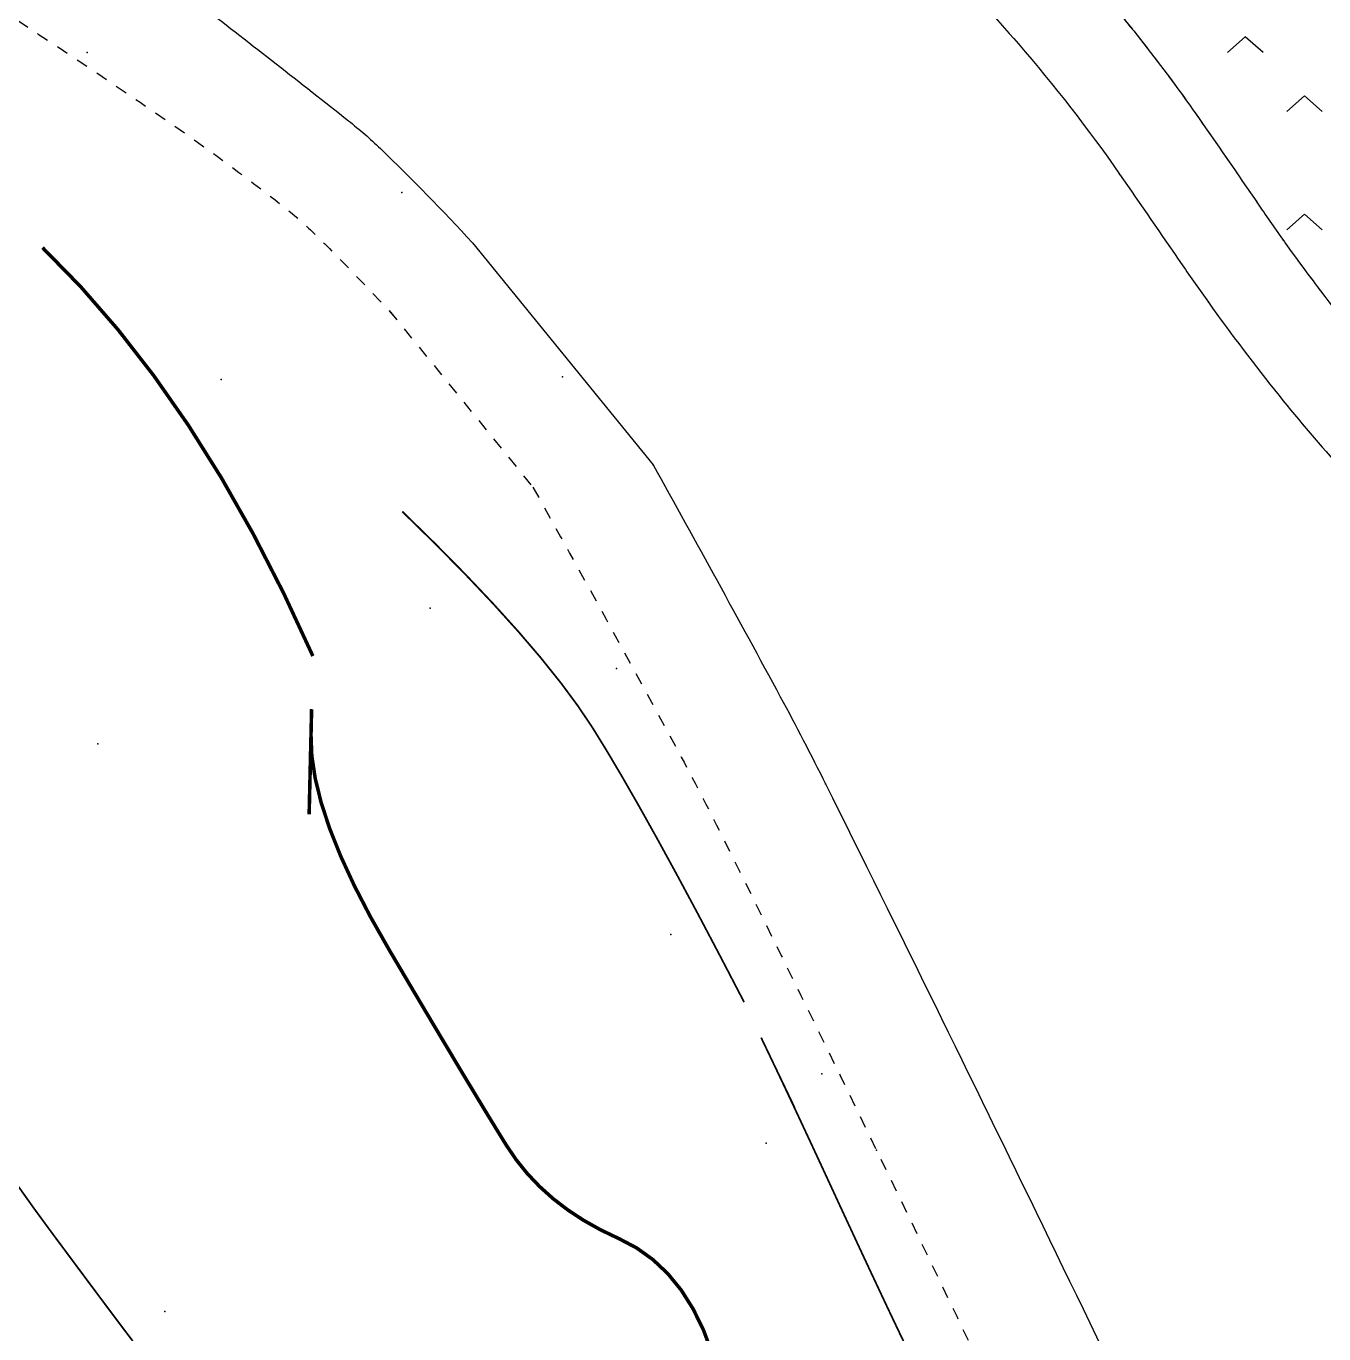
# Model space of a CAD drawing. Extents: x 940 to 1495, y 832 to 1212.
# Drawn here: x 1314.4 to 1369.3, y 941.9 to 997.2 of the extents above; entities that cross this region are included whole.
import ezdxf

# ---------------------------------------------------------------- set-up
doc = ezdxf.new("R2010")
doc.units = 0
doc.header["$LTSCALE"] = 0.5
doc.header["$PDSIZE"] = 0.2
doc.linetypes.add('X6', pattern=[2, 1, -1])
doc.layers.get('0').update_dxf_attribs({"linetype": 'CONTINUOUS'})
for name, color, linetype in [('DGX', 2, 'CONTINUOUS'), ('DLSS', 4, 'CONTINUOUS'), ('SXSS', 5, 'CONTINUOUS'), ('ZBTZ', 3, 'CONTINUOUS'), ('ZDH', 1, 'CONTINUOUS')]:
    doc.layers.add(name, color=color, linetype=linetype)

# ---------------------------------------------------------------- blocks, each defined once
blk = doc.blocks.new('gc211')
for p, q in [((0, 0), (-1.5, -1.32)), ((1.5, -1.32), (0, 0))]:
    blk.add_line(p, q)

msp = doc.modelspace()

# ---------------------------------------------------------------- linework, layer by layer
at = {"layer": 'DGX', "color": 3, "linetype": 'Continuous', "const_width": 0.15, "flags": 128}
for points in [[(1315.113, 987.835), (1316.735, 986.175), (1318.303, 984.371), (1319.815, 982.426), (1321.272, 980.339), (1322.673, 978.109), (1324.02, 975.737), (1325.311, 973.222), (1326.547, 970.566)], [(1315.113, 987.835), (1316.735, 986.175), (1318.303, 984.371), (1319.815, 982.426), (1321.272, 980.339), (1322.673, 978.109), (1324.02, 975.737), (1325.311, 973.222), (1326.547, 970.566)], [(1315.113, 987.835), (1316.735, 986.175), (1318.303, 984.371), (1319.815, 982.426), (1321.272, 980.339), (1322.673, 978.109), (1324.02, 975.737), (1325.311, 973.222), (1326.547, 970.566)], [(1315.113, 987.835), (1316.735, 986.175), (1318.303, 984.371), (1319.815, 982.426), (1321.272, 980.339), (1322.673, 978.109), (1324.02, 975.737), (1325.311, 973.222), (1326.547, 970.566)], [(1315.113, 987.835), (1316.735, 986.175), (1318.303, 984.371), (1319.815, 982.426), (1321.272, 980.339), (1322.673, 978.109), (1324.02, 975.737), (1325.311, 973.222), (1326.547, 970.566)], [(1315.113, 987.835), (1316.735, 986.175), (1318.303, 984.371), (1319.815, 982.426), (1321.272, 980.339), (1322.673, 978.109), (1324.02, 975.737), (1325.311, 973.222), (1326.547, 970.566)], [(1343.439, 941.072), (1343.067, 942.063), (1342.63, 942.955), (1342.129, 943.749), (1341.563, 944.443), (1340.932, 945.04), (1340.237, 945.537), (1339.478, 945.936), (1338.71, 946.303), (1337.993, 946.706), (1337.325, 947.145), (1336.706, 947.62), (1336.138, 948.131), (1335.618, 948.678), (1335.149, 949.261), (1334.729, 949.879), (1334.306, 950.566), (1333.826, 951.351), (1333.29, 952.236), (1332.698, 953.221), (1332.05, 954.304), (1331.346, 955.487), (1330.586, 956.769), (1329.769, 958.151), (1328.978, 959.545), (1328.295, 960.865), (1327.721, 962.11), (1327.254, 963.281), (1326.895, 964.378), (1326.645, 965.4), (1326.502, 966.348), (1326.468, 967.221), (1326.484, 967.9), (1326.493, 968.266), (1326.494, 968.319), (1326.488, 968.057), (1326.474, 967.482), (1326.453, 966.594), (1326.425, 965.392), (1326.39, 963.876)], [(1343.439, 941.072), (1343.067, 942.063), (1342.63, 942.955), (1342.129, 943.749), (1341.563, 944.443), (1340.932, 945.04), (1340.237, 945.537), (1339.478, 945.936), (1338.71, 946.303), (1337.993, 946.706), (1337.325, 947.145), (1336.706, 947.62), (1336.138, 948.131), (1335.618, 948.678), (1335.149, 949.261), (1334.729, 949.879), (1334.306, 950.566), (1333.826, 951.351), (1333.29, 952.236), (1332.698, 953.221), (1332.05, 954.304), (1331.346, 955.487), (1330.586, 956.769), (1329.769, 958.151), (1328.978, 959.545), (1328.295, 960.865), (1327.721, 962.11), (1327.254, 963.281), (1326.895, 964.378), (1326.645, 965.4), (1326.502, 966.348), (1326.468, 967.221), (1326.484, 967.9), (1326.493, 968.266), (1326.494, 968.319), (1326.488, 968.057), (1326.474, 967.482), (1326.453, 966.594), (1326.425, 965.392), (1326.39, 963.876)], [(1343.439, 941.072), (1343.067, 942.063), (1342.63, 942.955), (1342.129, 943.749), (1341.563, 944.443), (1340.932, 945.04), (1340.237, 945.537), (1339.478, 945.936), (1338.71, 946.303), (1337.993, 946.706), (1337.325, 947.145), (1336.706, 947.62), (1336.138, 948.131), (1335.618, 948.678), (1335.149, 949.261), (1334.729, 949.879), (1334.306, 950.566), (1333.826, 951.351), (1333.29, 952.236), (1332.698, 953.221), (1332.05, 954.304), (1331.346, 955.487), (1330.586, 956.769), (1329.769, 958.151), (1328.978, 959.545), (1328.295, 960.865), (1327.721, 962.11), (1327.254, 963.281), (1326.895, 964.378), (1326.645, 965.4), (1326.502, 966.348), (1326.468, 967.221), (1326.484, 967.9), (1326.493, 968.266), (1326.494, 968.319), (1326.488, 968.057), (1326.474, 967.482), (1326.453, 966.594), (1326.425, 965.392), (1326.39, 963.876)], [(1343.439, 941.072), (1343.067, 942.063), (1342.63, 942.955), (1342.129, 943.749), (1341.563, 944.443), (1340.932, 945.04), (1340.237, 945.537), (1339.478, 945.936), (1338.71, 946.303), (1337.993, 946.706), (1337.325, 947.145), (1336.706, 947.62), (1336.138, 948.131), (1335.618, 948.678), (1335.149, 949.261), (1334.729, 949.879), (1334.306, 950.566), (1333.826, 951.351), (1333.29, 952.236), (1332.698, 953.221), (1332.05, 954.304), (1331.346, 955.487), (1330.586, 956.769), (1329.769, 958.151), (1328.978, 959.545), (1328.295, 960.865), (1327.721, 962.11), (1327.254, 963.281), (1326.895, 964.378), (1326.645, 965.4), (1326.502, 966.348), (1326.468, 967.221), (1326.484, 967.9), (1326.493, 968.266), (1326.494, 968.319), (1326.488, 968.057), (1326.474, 967.482), (1326.453, 966.594), (1326.425, 965.392), (1326.39, 963.876)], [(1343.439, 941.072), (1343.067, 942.063), (1342.63, 942.955), (1342.129, 943.749), (1341.563, 944.443), (1340.932, 945.04), (1340.237, 945.537), (1339.478, 945.936), (1338.71, 946.303), (1337.993, 946.706), (1337.325, 947.145), (1336.706, 947.62), (1336.138, 948.131), (1335.618, 948.678), (1335.149, 949.261), (1334.729, 949.879), (1334.306, 950.566), (1333.826, 951.351), (1333.29, 952.236), (1332.698, 953.221), (1332.05, 954.304), (1331.346, 955.487), (1330.586, 956.769), (1329.769, 958.151), (1328.978, 959.545), (1328.295, 960.865), (1327.721, 962.11), (1327.254, 963.281), (1326.895, 964.378), (1326.645, 965.4), (1326.502, 966.348), (1326.468, 967.221), (1326.484, 967.9), (1326.493, 968.266), (1326.494, 968.319), (1326.488, 968.057), (1326.474, 967.482), (1326.453, 966.594), (1326.425, 965.392), (1326.39, 963.876)], [(1343.439, 941.072), (1343.067, 942.063), (1342.63, 942.955), (1342.129, 943.749), (1341.563, 944.443), (1340.932, 945.04), (1340.237, 945.537), (1339.478, 945.936), (1338.71, 946.303), (1337.993, 946.706), (1337.325, 947.145), (1336.706, 947.62), (1336.138, 948.131), (1335.618, 948.678), (1335.149, 949.261), (1334.729, 949.879), (1334.306, 950.566), (1333.826, 951.351), (1333.29, 952.236), (1332.698, 953.221), (1332.05, 954.304), (1331.346, 955.487), (1330.586, 956.769), (1329.769, 958.151), (1328.978, 959.545), (1328.295, 960.865), (1327.721, 962.11), (1327.254, 963.281), (1326.895, 964.378), (1326.645, 965.4), (1326.502, 966.348), (1326.468, 967.221), (1326.484, 967.9), (1326.493, 968.266), (1326.494, 968.319), (1326.488, 968.057), (1326.474, 967.482), (1326.453, 966.594), (1326.425, 965.392), (1326.39, 963.876)]]:
    msp.add_lwpolyline(points, dxfattribs=at)
at = {"layer": 'DGX', "linetype": 'Continuous', "const_width": 0.075, "flags": 128}
for points in [[(1330.332, 976.674), (1331.726, 975.31), (1333.008, 974.009), (1334.18, 972.771), (1335.241, 971.597), (1336.192, 970.485), (1337.032, 969.436), (1337.761, 968.45), (1338.38, 967.528), (1338.973, 966.567), (1339.625, 965.466), (1340.337, 964.226), (1341.108, 962.846), (1341.939, 961.327), (1342.829, 959.668), (1343.778, 957.869), (1344.787, 955.931)], [(1330.332, 976.674), (1331.726, 975.31), (1333.008, 974.009), (1334.18, 972.771), (1335.241, 971.597), (1336.192, 970.485), (1337.032, 969.436), (1337.761, 968.45), (1338.38, 967.528), (1338.973, 966.567), (1339.625, 965.466), (1340.337, 964.226), (1341.108, 962.846), (1341.939, 961.327), (1342.829, 959.668), (1343.778, 957.869), (1344.787, 955.931)], [(1330.332, 976.674), (1331.726, 975.31), (1333.008, 974.009), (1334.18, 972.771), (1335.241, 971.597), (1336.192, 970.485), (1337.032, 969.436), (1337.761, 968.45), (1338.38, 967.528), (1338.973, 966.567), (1339.625, 965.466), (1340.337, 964.226), (1341.108, 962.846), (1341.939, 961.327), (1342.829, 959.668), (1343.778, 957.869), (1344.787, 955.931)], [(1330.332, 976.674), (1331.726, 975.31), (1333.008, 974.009), (1334.18, 972.771), (1335.241, 971.597), (1336.192, 970.485), (1337.032, 969.436), (1337.761, 968.45), (1338.38, 967.528), (1338.973, 966.567), (1339.625, 965.466), (1340.337, 964.226), (1341.108, 962.846), (1341.939, 961.327), (1342.829, 959.668), (1343.778, 957.869), (1344.787, 955.931)], [(1330.332, 976.674), (1331.726, 975.31), (1333.008, 974.009), (1334.18, 972.771), (1335.241, 971.597), (1336.192, 970.485), (1337.032, 969.436), (1337.761, 968.45), (1338.38, 967.528), (1338.973, 966.567), (1339.625, 965.466), (1340.337, 964.226), (1341.108, 962.846), (1341.939, 961.327), (1342.829, 959.668), (1343.778, 957.869), (1344.787, 955.931)], [(1330.332, 976.674), (1331.726, 975.31), (1333.008, 974.009), (1334.18, 972.771), (1335.241, 971.597), (1336.192, 970.485), (1337.032, 969.436), (1337.761, 968.45), (1338.38, 967.528), (1338.973, 966.567), (1339.625, 965.466), (1340.337, 964.226), (1341.108, 962.846), (1341.939, 961.327), (1342.829, 959.668), (1343.778, 957.869), (1344.787, 955.931)], [(1351.658, 941.319), (1351.292, 942.085), (1350.911, 942.886), (1350.516, 943.725), (1350.105, 944.601), (1349.679, 945.513), (1349.238, 946.462), (1348.781, 947.447), (1348.33, 948.423), (1347.903, 949.344), (1347.501, 950.209), (1347.123, 951.018), (1346.77, 951.771), (1346.441, 952.469), (1346.136, 953.111), (1345.857, 953.697), (1345.639, 954.151), (1345.522, 954.395), (1345.506, 954.43), (1345.589, 954.256), (1345.773, 953.872), (1346.057, 953.278), (1346.442, 952.475), (1346.927, 951.463)], [(1351.658, 941.319), (1351.292, 942.085), (1350.911, 942.886), (1350.516, 943.725), (1350.105, 944.601), (1349.679, 945.513), (1349.238, 946.462), (1348.781, 947.447), (1348.33, 948.423), (1347.903, 949.344), (1347.501, 950.209), (1347.123, 951.018), (1346.77, 951.771), (1346.441, 952.469), (1346.136, 953.111), (1345.857, 953.697), (1345.639, 954.151), (1345.522, 954.395), (1345.506, 954.43), (1345.589, 954.256), (1345.773, 953.872), (1346.057, 953.278), (1346.442, 952.475), (1346.927, 951.463)], [(1351.658, 941.319), (1351.292, 942.085), (1350.911, 942.886), (1350.516, 943.725), (1350.105, 944.601), (1349.679, 945.513), (1349.238, 946.462), (1348.781, 947.447), (1348.33, 948.423), (1347.903, 949.344), (1347.501, 950.209), (1347.123, 951.018), (1346.77, 951.771), (1346.441, 952.469), (1346.136, 953.111), (1345.857, 953.697), (1345.639, 954.151), (1345.522, 954.395), (1345.506, 954.43), (1345.589, 954.256), (1345.773, 953.872), (1346.057, 953.278), (1346.442, 952.475), (1346.927, 951.463)], [(1351.658, 941.319), (1351.292, 942.085), (1350.911, 942.886), (1350.516, 943.725), (1350.105, 944.601), (1349.679, 945.513), (1349.238, 946.462), (1348.781, 947.447), (1348.33, 948.423), (1347.903, 949.344), (1347.501, 950.209), (1347.123, 951.018), (1346.77, 951.771), (1346.441, 952.469), (1346.136, 953.111), (1345.857, 953.697), (1345.639, 954.151), (1345.522, 954.395), (1345.506, 954.43), (1345.589, 954.256), (1345.773, 953.872), (1346.057, 953.278), (1346.442, 952.475), (1346.927, 951.463)], [(1351.658, 941.319), (1351.292, 942.085), (1350.911, 942.886), (1350.516, 943.725), (1350.105, 944.601), (1349.679, 945.513), (1349.238, 946.462), (1348.781, 947.447), (1348.33, 948.423), (1347.903, 949.344), (1347.501, 950.209), (1347.123, 951.018), (1346.77, 951.771), (1346.441, 952.469), (1346.136, 953.111), (1345.857, 953.697), (1345.639, 954.151), (1345.522, 954.395), (1345.506, 954.43), (1345.589, 954.256), (1345.773, 953.872), (1346.057, 953.278), (1346.442, 952.475), (1346.927, 951.463)], [(1351.658, 941.319), (1351.292, 942.085), (1350.911, 942.886), (1350.516, 943.725), (1350.105, 944.601), (1349.679, 945.513), (1349.238, 946.462), (1348.781, 947.447), (1348.33, 948.423), (1347.903, 949.344), (1347.501, 950.209), (1347.123, 951.018), (1346.77, 951.771), (1346.441, 952.469), (1346.136, 953.111), (1345.857, 953.697), (1345.639, 954.151), (1345.522, 954.395), (1345.506, 954.43), (1345.589, 954.256), (1345.773, 953.872), (1346.057, 953.278), (1346.442, 952.475), (1346.927, 951.463)], [(1314.063, 948.175), (1314.75, 947.209), (1315.569, 946.093), (1316.4, 944.976), (1317.122, 944.006), (1317.736, 943.184), (1318.241, 942.509), (1318.638, 941.982), (1318.927, 941.602)], [(1314.063, 948.175), (1314.75, 947.209), (1315.569, 946.093), (1316.4, 944.976), (1317.122, 944.006), (1317.736, 943.184), (1318.241, 942.509), (1318.638, 941.982), (1318.927, 941.602)], [(1318.927, 941.602), (1318.638, 941.982), (1318.241, 942.509), (1317.736, 943.184), (1317.122, 944.006), (1316.4, 944.976), (1315.569, 946.093), (1314.75, 947.209), (1314.063, 948.175)], [(1318.927, 941.602), (1318.638, 941.982), (1318.241, 942.509), (1317.736, 943.184), (1317.122, 944.006), (1316.4, 944.976), (1315.569, 946.093), (1314.75, 947.209), (1314.063, 948.175)], [(1318.927, 941.602), (1318.638, 941.982), (1318.241, 942.509), (1317.736, 943.184), (1317.122, 944.006), (1316.4, 944.976), (1315.569, 946.093), (1314.75, 947.209), (1314.063, 948.175)]]:
    msp.add_lwpolyline(points, dxfattribs=at)
at = {"layer": 'DLSS', "linetype": 'X6', "flags": 128}
for points in [[(1352.791, 1006.305, -0.019154), (1359.492, 999.133, -0.026107), (1364.036, 993.291, -0.002437), (1366.701, 989.427, 0.005847), (1367.758, 987.916, 0.013063), (1370.619, 984.142, 0.015681), (1373.128, 981.199, 0.046552), (1374.464, 979.979, 0.036869), (1376.681, 978.546, 0.043904), (1377.311, 978.27, 0.014235), (1381.231, 977.075, 0.060989), (1383.426, 976.753, 0.043174), (1387.246, 976.992, 0.043174)], [(1298.54, 1004.116, -0.027113), (1307.452, 1001.138, -0.047867), (1311.673, 998.981, -0.008963), (1320.307, 993.25, -0.014737), (1325.252, 989.619, -0.028527), (1326.606, 988.431, -0.013099), (1329.948, 984.969, -0.013099)], [(1335.854, 977.703, -0.003614), (1342.009, 966.513, -0.008475), (1343.846, 962.973, -0.004872), (1357.022, 935.837, -0.007585), (1365.013, 918.279, -0.037036), (1365.623, 916.544, -0.009169), (1368.093, 906.685, -0.009169)]]:
    msp.add_lwpolyline(points, format="xyb", dxfattribs=at)
msp.add_lwpolyline([(1329.779, 985.177), (1335.854, 977.703)], dxfattribs=at)
at = {"layer": 'SXSS', "linetype": 'Continuous', "flags": 128}
for points in [[(1299.747, 1008.503, -0.008647), (1303.794, 1007.228, -0.016915), (1304.769, 1006.865, -0.002751), (1311.481, 1004.061, -0.009621), (1312.65, 1003.538, -0.022405), (1316.61, 1001.453, -0.019846), (1321.28, 998.467, -0.012212), (1321.912, 998.003, -0.002864), (1328.051, 993.205, -0.024552), (1329.401, 992.026, -0.014324), (1333.303, 988.042, 0.008647)], [(1349.902, 1003.391, -0.019154), (1356.389, 996.449, -0.026107), (1360.669, 990.944, -0.002437), (1363.312, 987.113, 0.005847), (1364.424, 985.524, 0.013063), (1367.414, 981.579, 0.015681), (1370.09, 978.44, 0.046552), (1371.989, 976.705, 0.036869), (1374.714, 974.944, 0.043904), (1376.003, 974.38, 0.014235), (1380.146, 973.117, 0.060989), (1383.328, 972.65, 0.043174), (1387.854, 972.933)], [(1340.937, 978.65, -0.003148), (1346.319, 968.844, -0.008475), (1348.233, 965.156, -0.004872), (1366.424, 927.69, -0.025191), (1369.503, 920.241, -0.019421), (1371.72, 913.141, -0.026398), (1372.867, 907.789, -0.013436), (1373.752, 901.091, -0.023082), (1373.982, 897.163, -0.004281), (1373.995, 893.528, -0.003582), (1373.943, 889.184, -0.020508), (1373.521, 882.191, 0.046402), (1373.495, 879.09, 0.005831), (1373.515, 878.885, 0.000159), (1374.33, 871.357, 0.002172), (1375.089, 864.639, 0.001571), (1376.208, 855.363)]]:
    msp.add_lwpolyline(points, format="xyb", dxfattribs=at)
at = {"layer": 'SXSS', "linetype": 'Continuous', "elevation": 10.489, "flags": 128}
msp.add_lwpolyline([(1333.303, 988.042), (1340.937, 978.65)], dxfattribs=at)
at = {"layer": 'ZBTZ', "linetype": 'Continuous', "flags": 128}
msp.add_lwpolyline([(1372.975, 1064.441, -0.012118), (1369.218, 1062.637, -0.000579), (1361.624, 1059.226, -0.004212), (1360.575, 1058.767, -0.019754), (1356.913, 1057.369, 0.018381), (1352.974, 1055.878, 0.027165), (1351.047, 1054.94, 0.016149), (1347.956, 1053.089, 0.047132), (1347.423, 1052.67, 0.018542), (1346.223, 1051.441), (1346.483, 1028.547), (1345.985, 1013.039, -0.014722), (1347.945, 1011.258, -0.014324), (1352.918, 1006.18, -0.018806), (1359.492, 999.133, -0.026107), (1364.036, 993.291, -0.002437), (1366.701, 989.427, 0.005847), (1367.758, 987.916, 0.013063), (1370.619, 984.142, 0.015681)], format="xyb", dxfattribs=at)
at = {"layer": 'ZDH', "linetype": 'Continuous'}
for p in [(1317.008, 996.092, 8.236), (1317.008, 996.092, 8.236), (1360.669, 990.944, 8.029), (1360.669, 990.944, 8.029), (1330.312, 990.17, 8.44), (1330.312, 990.17, 8.44), (1364.424, 985.524, 8.068), (1364.424, 985.524, 8.068), (1322.671, 982.26, 9.844), (1322.671, 982.26, 9.844), (1337.111, 982.37, 7.987), (1337.111, 982.37, 7.987), (1340.937, 978.65, 8.047), (1340.937, 978.65, 8.047), (1331.506, 972.593, 9.843), (1331.506, 972.593, 9.843), (1339.388, 970.033, 8.405), (1339.388, 970.033, 8.405), (1317.449, 966.847, 10.288), (1317.449, 966.847, 10.288), (1348.233, 965.156, 8.042), (1348.233, 965.156, 8.042), (1341.694, 958.791, 9.507), (1341.694, 958.791, 9.507), (1348.075, 952.891, 8.461), (1348.075, 952.891, 8.461), (1345.725, 949.969, 9.564), (1345.725, 949.969, 9.564), (1350.388, 949.668, 8.107), (1350.388, 949.668, 8.107), (1320.286, 942.846, 10.742), (1320.286, 942.846, 10.742)]:
    msp.add_point(p, dxfattribs=at)

# ---------------------------------------------------------------- block references
at = {"layer": 'ZBTZ', "linetype": 'Continuous', "xscale": 0.5, "yscale": 0.5}
for p in [(1365.985, 996.753), (1368.485, 994.253), (1368.485, 989.253)]:
    msp.add_blockref('gc211', p, dxfattribs=at)

doc.saveas('drawing.dxf')
